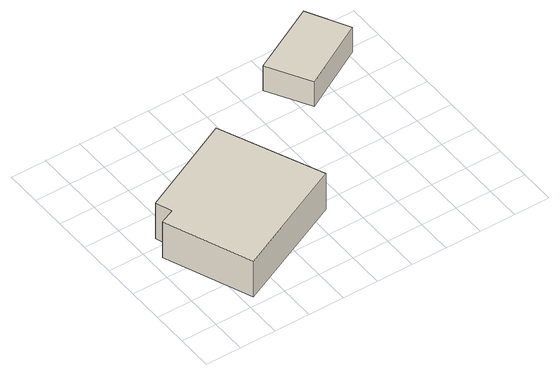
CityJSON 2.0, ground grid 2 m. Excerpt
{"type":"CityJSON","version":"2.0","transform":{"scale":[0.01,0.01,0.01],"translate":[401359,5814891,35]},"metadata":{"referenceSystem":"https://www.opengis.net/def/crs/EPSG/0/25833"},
"CityObjects":{
"building1":{"type":"Building","attributes":{"Gemeindeschluessel":"11000011","BezugspunktDach":"2200","function":"31001_1010","measuredHeight":2.33,"storeysAboveGround":1},"address":[{"country":"Germany","locality":"Berlin","thoroughfareNumber":"243 (1)","thoroughfareName":"Köpenicker Allee"}],"geometry":[{"type":"Solid","lod":"1","boundaries":[[[[0,1,2,3,4,5]],[[6,7,8,9,10,11]],[[6,11,5,4]],[[7,6,4,3]],[[8,7,3,2]],[[9,8,2,1]],[[10,9,1,0]],[[11,10,0,5]]]]}]},
"building2":{"type":"Building","attributes":{"Gemeindeschluessel":"11000011","BezugspunktDach":"2200","function":"31001_1010","measuredHeight":2.22,"storeysAboveGround":1},"address":[{"country":"Germany","locality":"Berlin","thoroughfareNumber":"243 (2)","thoroughfareName":"Köpenicker Allee"}],"geometry":[{"type":"Solid","lod":"1","boundaries":[[[[12,13,14,15]],[[16,17,18,19]],[[16,19,15,14]],[[17,16,14,13]],[[18,17,13,12]],[[19,18,12,15]]]]}]}
},
"vertices":[
[254,53,321],[890,351,321],[648,912,321],[111,654,321],[140,562,321],[61,528,321],[140,562,88],[111,654,88],[648,912,88],[890,351,88],[254,53,88],[61,528,88],
[1254,959,258],[1622,1163,258],[1498,1391,258],[1119,1192,258],[1498,1391,98],[1622,1163,98],[1254,959,98],[1119,1192,98]
]}
